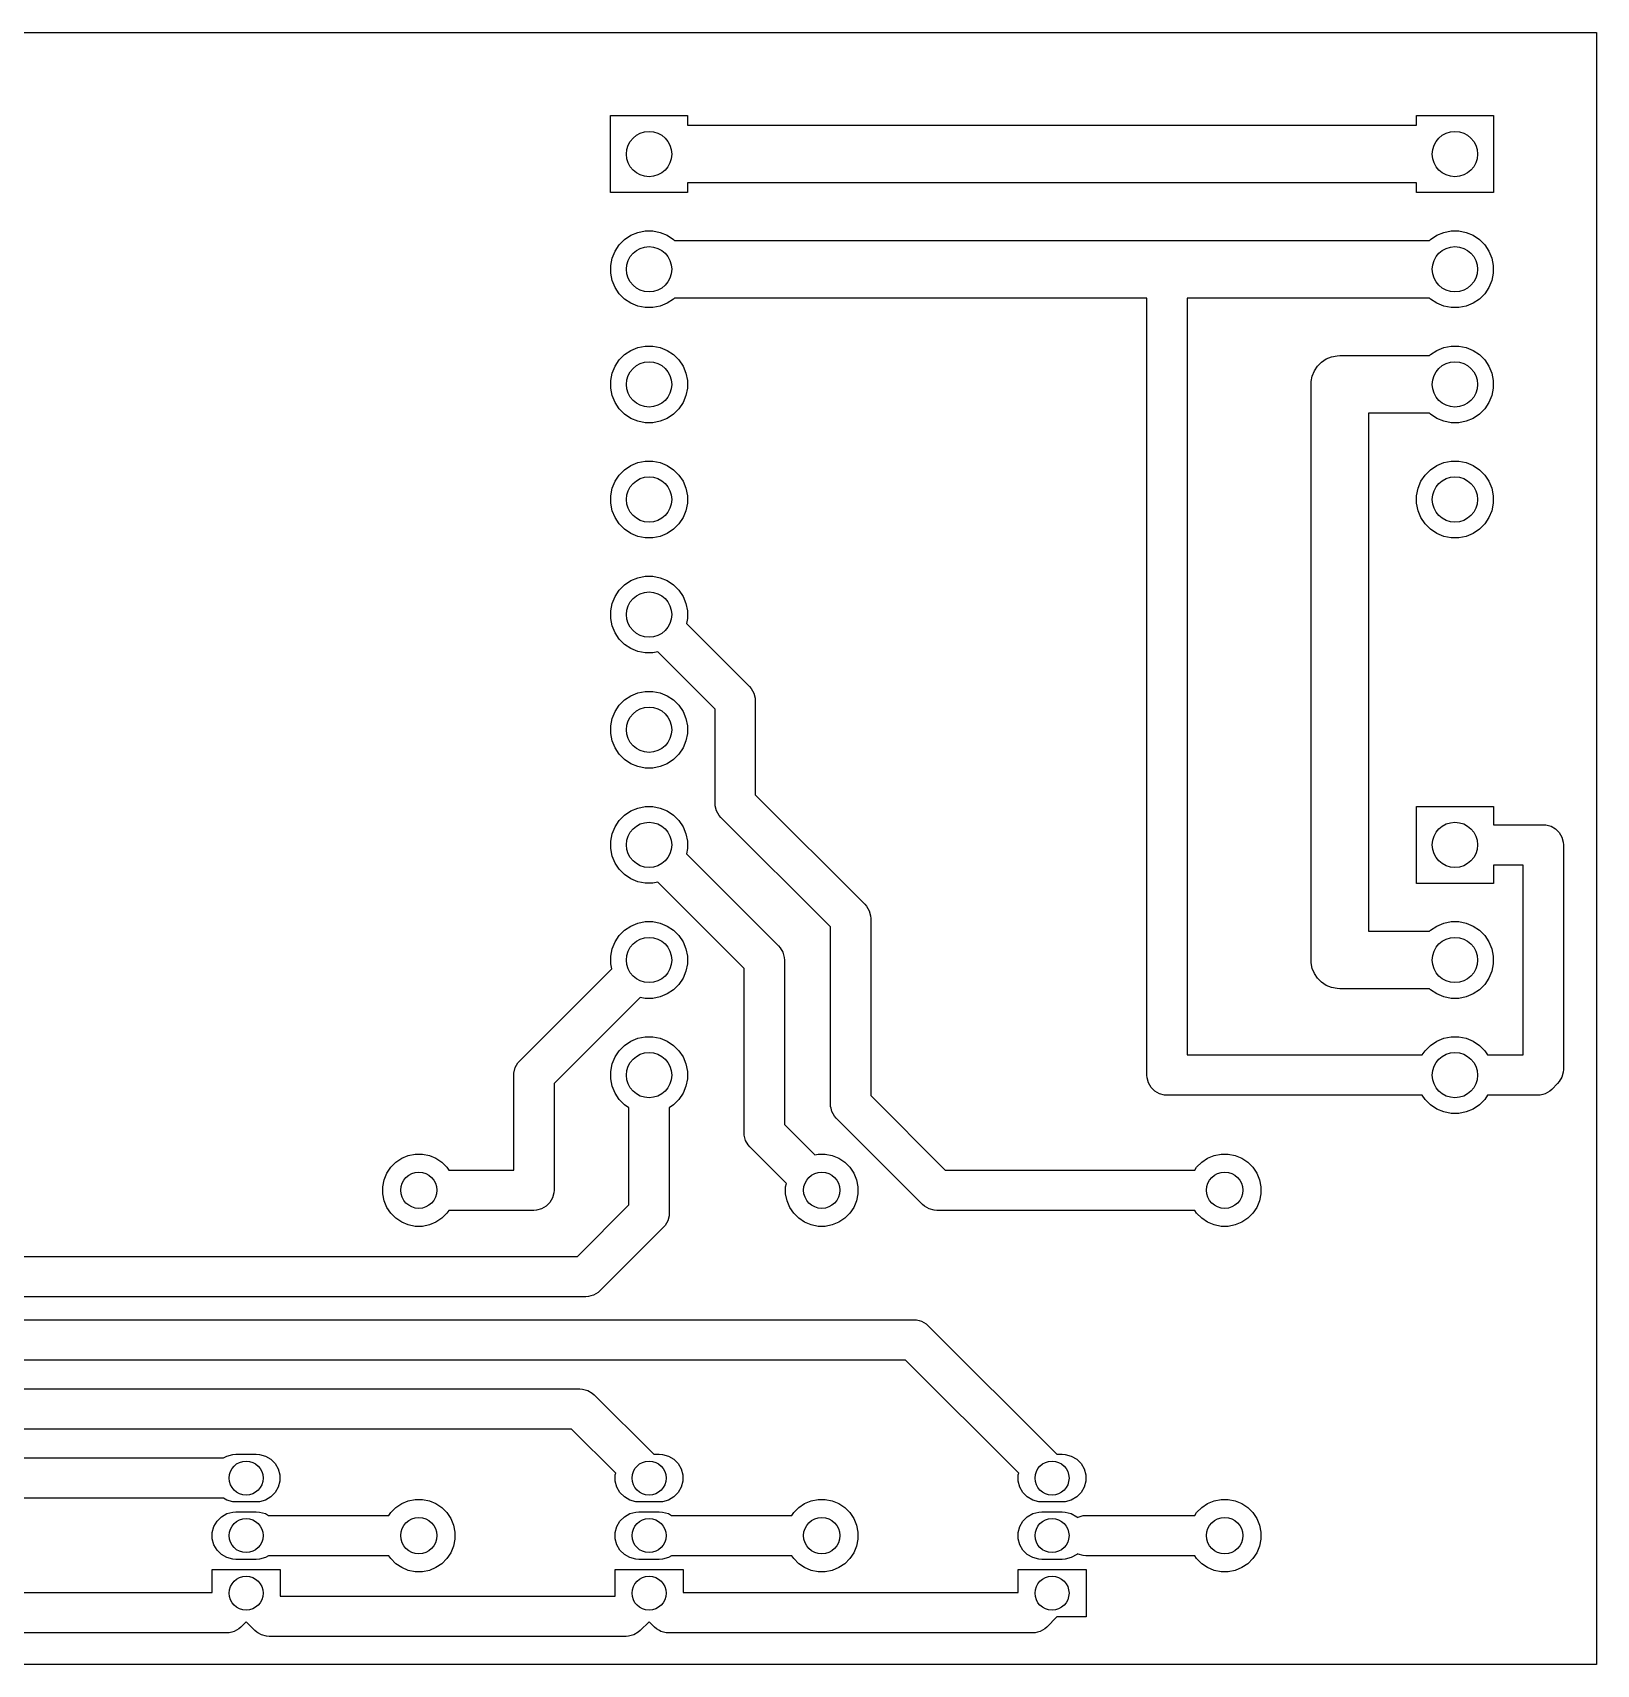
# Model space of a CAD drawing. Extents: x 71.5 to 140.5, y -85 to -49.
# Drawn here: x 106 to 140.5, y -85 to -49 of the extents above; entities that cross this region are included whole.
import ezdxf

# ---------------------------------------------------------------- set-up
doc = ezdxf.new("R2010")
doc.units = 0
doc.layers.add('BLACK', color=7, linetype='CONTINUOUS')

msp = doc.modelspace()

# ---------------------------------------------------------------- linework, layer by layer
at = {"layer": 'BLACK', "linetype": 'CONTINUOUS'}
for p, q in [((71.5, -49), (140.5, -49)), ((140.5, -49), (140.5, -85)), ((118.75, -52.53), (118.75, -50.83)), ((118.75, -50.83), (120.45, -50.83)), ((120.45, -50.83), (120.45, -51.045)), ((120.45, -51.045), (136.53, -51.045)), ((136.53, -51.045), (136.53, -50.83)), ((136.53, -50.83), (138.23, -50.83)), ((138.23, -50.83), (138.23, -52.53)), ((120.45, -52.53), (118.75, -52.53)), ((136.53, -52.315), (120.45, -52.315)), ((120.45, -52.315), (120.45, -52.53)), ((136.53, -52.53), (136.53, -52.315)), ((138.23, -52.53), (136.53, -52.53)), ((118.942941, -53.680766), (119.060766, -53.562941)), ((119.060766, -53.562941), (119.199313, -53.470367)), ((119.199313, -53.470367), (119.353258, -53.406601)), ((119.353258, -53.406601), (119.516685, -53.374093)), ((119.516685, -53.374093), (119.683315, -53.374093)), ((119.683315, -53.374093), (119.846742, -53.406601)), ((119.846742, -53.406601), (120.000687, -53.470367)), ((120.000687, -53.470367), (120.139234, -53.562941)), ((120.139234, -53.562941), (120.161293, -53.585)), ((120.161293, -53.585), (131.03, -53.585)), ((131.03, -53.585), (136.818707, -53.585)), ((136.818707, -53.585), (136.840766, -53.562941)), ((136.840766, -53.562941), (136.979313, -53.470367)), ((136.979313, -53.470367), (137.133258, -53.406601)), ((137.133258, -53.406601), (137.296685, -53.374093)), ((137.296685, -53.374093), (137.463315, -53.374093)), ((137.463315, -53.374093), (137.626742, -53.406601)), ((137.626742, -53.406601), (137.780687, -53.470367)), ((137.780687, -53.470367), (137.919234, -53.562941)), ((137.919234, -53.562941), (138.037059, -53.680766)), ((118.754093, -54.136685), (118.786601, -53.973258)), ((118.786601, -53.973258), (118.850367, -53.819313)), ((118.850367, -53.819313), (118.942941, -53.680766)), ((138.037059, -53.680766), (138.129633, -53.819313)), ((138.129633, -53.819313), (138.193399, -53.973258)), ((138.193399, -53.973258), (138.225907, -54.136685)), ((118.754093, -54.303315), (118.754093, -54.136685)), ((118.786601, -54.466742), (118.754093, -54.303315)), ((138.225907, -54.303315), (138.193399, -54.466742)), ((138.225907, -54.136685), (138.225907, -54.303315)), ((118.850367, -54.620687), (118.786601, -54.466742)), ((118.942941, -54.759234), (118.850367, -54.620687)), ((138.129633, -54.620687), (138.037059, -54.759234)), ((138.193399, -54.466742), (138.129633, -54.620687)), ((119.060766, -54.877059), (118.942941, -54.759234)), ((119.199313, -54.969633), (119.060766, -54.877059)), ((119.353258, -55.033399), (119.199313, -54.969633)), ((119.516685, -55.065907), (119.353258, -55.033399)), ((119.683315, -55.065907), (119.516685, -55.065907)), ((119.846742, -55.033399), (119.683315, -55.065907)), ((120.000687, -54.969633), (119.846742, -55.033399)), ((120.139234, -54.877059), (120.000687, -54.969633)), ((120.161293, -54.855), (120.139234, -54.877059)), ((130.5855, -54.855), (120.161293, -54.855)), ((130.5855, -72), (130.5855, -54.855)), ((136.818707, -54.855), (131.4745, -54.855)), ((131.4745, -54.855), (131.4745, -71.5555)), ((136.840766, -54.877059), (136.818707, -54.855)), ((136.979313, -54.969633), (136.840766, -54.877059)), ((137.133258, -55.033399), (136.979313, -54.969633)), ((137.296685, -55.065907), (137.133258, -55.033399)), ((137.463315, -55.065907), (137.296685, -55.065907)), ((137.626742, -55.033399), (137.463315, -55.065907)), ((137.780687, -54.969633), (137.626742, -55.033399)), ((137.919234, -54.877059), (137.780687, -54.969633)), ((138.037059, -54.759234), (137.919234, -54.877059)), ((118.942941, -56.220766), (119.060766, -56.102941)), ((119.060766, -56.102941), (119.199313, -56.010367)), ((119.199313, -56.010367), (119.353258, -55.946601)), ((119.353258, -55.946601), (119.516685, -55.914093)), ((119.516685, -55.914093), (119.683315, -55.914093)), ((119.683315, -55.914093), (119.846742, -55.946601)), ((119.846742, -55.946601), (120.000687, -56.010367)), ((120.000687, -56.010367), (120.139234, -56.102941)), ((120.139234, -56.102941), (120.257059, -56.220766)), ((134.540663, -56.19998), (134.655669, -56.152343)), ((134.655669, -56.152343), (134.777759, -56.128058)), ((134.777759, -56.128058), (134.84, -56.125)), ((134.84, -56.125), (136.818707, -56.125)), ((136.818707, -56.125), (136.840766, -56.102941)), ((136.840766, -56.102941), (136.979313, -56.010367)), ((136.979313, -56.010367), (137.133258, -55.946601)), ((137.133258, -55.946601), (137.296685, -55.914093)), ((137.296685, -55.914093), (137.463315, -55.914093)), ((137.463315, -55.914093), (137.626742, -55.946601)), ((137.626742, -55.946601), (137.780687, -56.010367)), ((137.780687, -56.010367), (137.919234, -56.102941)), ((137.919234, -56.102941), (138.037059, -56.220766)), ((118.754093, -56.676685), (118.786601, -56.513258)), ((118.786601, -56.513258), (118.850367, -56.359313)), ((118.850367, -56.359313), (118.942941, -56.220766)), ((120.257059, -56.220766), (120.349633, -56.359313)), ((120.349633, -56.359313), (120.413399, -56.513258)), ((120.413399, -56.513258), (120.445907, -56.676685)), ((134.232343, -56.575669), (134.27998, -56.460663)), ((134.27998, -56.460663), (134.349138, -56.35716)), ((134.349138, -56.35716), (134.43716, -56.269138)), ((134.43716, -56.269138), (134.540663, -56.19998)), ((138.037059, -56.220766), (138.129633, -56.359313)), ((138.129633, -56.359313), (138.193399, -56.513258)), ((138.193399, -56.513258), (138.225907, -56.676685)), ((118.754093, -56.843315), (118.754093, -56.676685)), ((118.786601, -57.006742), (118.754093, -56.843315)), ((120.445907, -56.843315), (120.413399, -57.006742)), ((120.445907, -56.676685), (120.445907, -56.843315)), ((134.205, -56.76), (134.208058, -56.697759)), ((134.205, -69.46), (134.205, -56.76)), ((134.208058, -56.697759), (134.232343, -56.575669)), ((138.225907, -56.843315), (138.193399, -57.006742)), ((138.225907, -56.676685), (138.225907, -56.843315)), ((118.850367, -57.160687), (118.786601, -57.006742)), ((118.942941, -57.299234), (118.850367, -57.160687)), ((120.349633, -57.160687), (120.257059, -57.299234)), ((120.413399, -57.006742), (120.349633, -57.160687)), ((138.129633, -57.160687), (138.037059, -57.299234)), ((138.193399, -57.006742), (138.129633, -57.160687)), ((119.060766, -57.417059), (118.942941, -57.299234)), ((119.199313, -57.509633), (119.060766, -57.417059)), ((119.353258, -57.573399), (119.199313, -57.509633)), ((119.516685, -57.605907), (119.353258, -57.573399)), ((119.846742, -57.573399), (119.683315, -57.605907)), ((120.000687, -57.509633), (119.846742, -57.573399)), ((120.139234, -57.417059), (120.000687, -57.509633)), ((120.257059, -57.299234), (120.139234, -57.417059)), ((136.818707, -57.395), (135.475, -57.395)), ((135.475, -57.395), (135.475, -68.825)), ((136.840766, -57.417059), (136.818707, -57.395)), ((136.979313, -57.509633), (136.840766, -57.417059)), ((137.133258, -57.573399), (136.979313, -57.509633)), ((137.296685, -57.605907), (137.133258, -57.573399)), ((137.626742, -57.573399), (137.463315, -57.605907)), ((137.780687, -57.509633), (137.626742, -57.573399)), ((137.919234, -57.417059), (137.780687, -57.509633)), ((138.037059, -57.299234), (137.919234, -57.417059)), ((119.683315, -57.605907), (119.516685, -57.605907)), ((137.463315, -57.605907), (137.296685, -57.605907)), ((118.942941, -58.760766), (119.060766, -58.642941)), ((119.060766, -58.642941), (119.199313, -58.550367)), ((119.199313, -58.550367), (119.353258, -58.486601)), ((119.353258, -58.486601), (119.516685, -58.454093)), ((119.516685, -58.454093), (119.683315, -58.454093)), ((119.683315, -58.454093), (119.846742, -58.486601)), ((119.846742, -58.486601), (120.000687, -58.550367)), ((120.000687, -58.550367), (120.139234, -58.642941)), ((120.139234, -58.642941), (120.257059, -58.760766)), ((136.722941, -58.760766), (136.840766, -58.642941)), ((136.840766, -58.642941), (136.979313, -58.550367)), ((136.979313, -58.550367), (137.133258, -58.486601)), ((137.133258, -58.486601), (137.296685, -58.454093)), ((137.296685, -58.454093), (137.463315, -58.454093)), ((137.463315, -58.454093), (137.626742, -58.486601)), ((137.626742, -58.486601), (137.780687, -58.550367)), ((137.780687, -58.550367), (137.919234, -58.642941)), ((137.919234, -58.642941), (138.037059, -58.760766)), ((118.786601, -59.053258), (118.850367, -58.899313)), ((118.850367, -58.899313), (118.942941, -58.760766)), ((120.257059, -58.760766), (120.349633, -58.899313)), ((120.349633, -58.899313), (120.413399, -59.053258)), ((136.566601, -59.053258), (136.630367, -58.899313)), ((136.630367, -58.899313), (136.722941, -58.760766)), ((138.037059, -58.760766), (138.129633, -58.899313)), ((138.129633, -58.899313), (138.193399, -59.053258)), ((118.754093, -59.216685), (118.786601, -59.053258)), ((118.754093, -59.383315), (118.754093, -59.216685)), ((118.786601, -59.546742), (118.754093, -59.383315)), ((120.413399, -59.053258), (120.445907, -59.216685)), ((120.445907, -59.383315), (120.413399, -59.546742)), ((120.445907, -59.216685), (120.445907, -59.383315)), ((136.534093, -59.216685), (136.566601, -59.053258)), ((136.534093, -59.383315), (136.534093, -59.216685)), ((136.566601, -59.546742), (136.534093, -59.383315)), ((138.193399, -59.053258), (138.225907, -59.216685)), ((138.225907, -59.383315), (138.193399, -59.546742)), ((138.225907, -59.216685), (138.225907, -59.383315)), ((118.850367, -59.700687), (118.786601, -59.546742)), ((118.942941, -59.839234), (118.850367, -59.700687)), ((120.349633, -59.700687), (120.257059, -59.839234)), ((120.413399, -59.546742), (120.349633, -59.700687)), ((136.630367, -59.700687), (136.566601, -59.546742)), ((136.722941, -59.839234), (136.630367, -59.700687)), ((138.129633, -59.700687), (138.037059, -59.839234)), ((138.193399, -59.546742), (138.129633, -59.700687)), ((119.060766, -59.957059), (118.942941, -59.839234)), ((119.199313, -60.049633), (119.060766, -59.957059)), ((119.353258, -60.113399), (119.199313, -60.049633)), ((119.516685, -60.145907), (119.353258, -60.113399)), ((119.846742, -60.113399), (119.683315, -60.145907)), ((120.000687, -60.049633), (119.846742, -60.113399)), ((120.139234, -59.957059), (120.000687, -60.049633)), ((120.257059, -59.839234), (120.139234, -59.957059)), ((136.840766, -59.957059), (136.722941, -59.839234)), ((136.979313, -60.049633), (136.840766, -59.957059)), ((137.133258, -60.113399), (136.979313, -60.049633)), ((137.296685, -60.145907), (137.133258, -60.113399)), ((137.626742, -60.113399), (137.463315, -60.145907)), ((137.780687, -60.049633), (137.626742, -60.113399)), ((137.919234, -59.957059), (137.780687, -60.049633)), ((138.037059, -59.839234), (137.919234, -59.957059)), ((119.683315, -60.145907), (119.516685, -60.145907)), ((137.463315, -60.145907), (137.296685, -60.145907)), ((118.942941, -61.300766), (119.060766, -61.182941)), ((119.060766, -61.182941), (119.199313, -61.090367)), ((119.199313, -61.090367), (119.353258, -61.026601)), ((119.353258, -61.026601), (119.516685, -60.994093)), ((119.516685, -60.994093), (119.683315, -60.994093)), ((119.683315, -60.994093), (119.846742, -61.026601)), ((119.846742, -61.026601), (120.000687, -61.090367)), ((120.000687, -61.090367), (120.139234, -61.182941)), ((120.139234, -61.182941), (120.257059, -61.300766)), ((118.786601, -61.593258), (118.850367, -61.439313)), ((118.850367, -61.439313), (118.942941, -61.300766)), ((120.257059, -61.300766), (120.349633, -61.439313)), ((120.349633, -61.439313), (120.413399, -61.593258)), ((118.754093, -61.756685), (118.786601, -61.593258)), ((118.754093, -61.923315), (118.754093, -61.756685)), ((120.413399, -61.593258), (120.445907, -61.756685)), ((120.445907, -61.756685), (120.445907, -61.923315)), ((118.786601, -62.086742), (118.754093, -61.923315)), ((118.850367, -62.240687), (118.786601, -62.086742)), ((118.942941, -62.379234), (118.850367, -62.240687)), ((120.445907, -61.923315), (120.423679, -62.035061)), ((120.423679, -62.035061), (121.814309, -63.425691)), ((119.060766, -62.497059), (118.942941, -62.379234)), ((119.199313, -62.589633), (119.060766, -62.497059)), ((119.353258, -62.653399), (119.199313, -62.589633)), ((119.516685, -62.685907), (119.353258, -62.653399)), ((119.683315, -62.685907), (119.516685, -62.685907)), ((119.795061, -62.663679), (119.683315, -62.685907)), ((121.0555, -63.924118), (119.795061, -62.663679)), ((119.060766, -63.722941), (119.199313, -63.630367)), ((119.199313, -63.630367), (119.353258, -63.566601)), ((119.353258, -63.566601), (119.516685, -63.534093)), ((119.516685, -63.534093), (119.683315, -63.534093)), ((119.683315, -63.534093), (119.846742, -63.566601)), ((119.846742, -63.566601), (120.000687, -63.630367)), ((120.000687, -63.630367), (120.139234, -63.722941)), ((121.814309, -63.425691), (121.852646, -63.469406)), ((121.852646, -63.469406), (121.910664, -63.569897)), ((121.910664, -63.569897), (121.940697, -63.681981)), ((121.940697, -63.681981), (121.9445, -63.74)), ((118.786601, -64.133258), (118.850367, -63.979313)), ((118.850367, -63.979313), (118.942941, -63.840766)), ((118.942941, -63.840766), (119.060766, -63.722941)), ((120.139234, -63.722941), (120.257059, -63.840766)), ((120.257059, -63.840766), (120.349633, -63.979313)), ((120.349633, -63.979313), (120.413399, -64.133258)), ((121.0555, -66), (121.0555, -63.924118)), ((121.9445, -63.74), (121.9445, -65.815882)), ((118.754093, -64.296685), (118.786601, -64.133258)), ((118.754093, -64.463315), (118.754093, -64.296685)), ((120.413399, -64.133258), (120.445907, -64.296685)), ((120.445907, -64.296685), (120.445907, -64.463315)), ((118.786601, -64.626742), (118.754093, -64.463315)), ((118.850367, -64.780687), (118.786601, -64.626742)), ((118.942941, -64.919234), (118.850367, -64.780687)), ((120.349633, -64.780687), (120.257059, -64.919234)), ((120.413399, -64.626742), (120.349633, -64.780687)), ((120.445907, -64.463315), (120.413399, -64.626742)), ((119.060766, -65.037059), (118.942941, -64.919234)), ((119.199313, -65.129633), (119.060766, -65.037059)), ((119.353258, -65.193399), (119.199313, -65.129633)), ((120.000687, -65.129633), (119.846742, -65.193399)), ((120.139234, -65.037059), (120.000687, -65.129633)), ((120.257059, -64.919234), (120.139234, -65.037059)), ((119.516685, -65.225907), (119.353258, -65.193399)), ((119.683315, -65.225907), (119.516685, -65.225907)), ((119.846742, -65.193399), (119.683315, -65.225907)), ((121.9445, -65.815882), (124.359309, -68.230691)), ((119.060766, -66.262941), (119.199313, -66.170367)), ((119.199313, -66.170367), (119.353258, -66.106601)), ((119.353258, -66.106601), (119.516685, -66.074093)), ((119.516685, -66.074093), (119.683315, -66.074093)), ((119.683315, -66.074093), (119.846742, -66.106601)), ((119.846742, -66.106601), (120.000687, -66.170367)), ((120.000687, -66.170367), (120.139234, -66.262941)), ((121.059303, -66.058019), (121.0555, -66)), ((121.089336, -66.170103), (121.059303, -66.058019)), ((121.147354, -66.270594), (121.089336, -66.170103)), ((136.53, -67.77), (136.53, -66.07)), ((136.53, -66.07), (138.23, -66.07)), ((138.23, -66.07), (138.23, -66.4755)), ((118.786601, -66.673258), (118.850367, -66.519313)), ((118.850367, -66.519313), (118.942941, -66.380766)), ((118.942941, -66.380766), (119.060766, -66.262941)), ((120.139234, -66.262941), (120.257059, -66.380766)), ((120.257059, -66.380766), (120.349633, -66.519313)), ((120.349633, -66.519313), (120.413399, -66.673258)), ((121.147362, -66.270602), (121.147354, -66.270594)), ((121.185691, -66.314309), (121.147362, -66.270602)), ((123.6005, -68.729118), (121.185691, -66.314309)), ((138.23, -66.4755), (139.3301, -66.4755)), ((139.3301, -66.4755), (139.388119, -66.479303)), ((139.388119, -66.479303), (139.500203, -66.509336)), ((139.500203, -66.509336), (139.600694, -66.567354)), ((139.600694, -66.567354), (139.682746, -66.649406)), ((118.754093, -66.836685), (118.786601, -66.673258)), ((118.754093, -67.003315), (118.754093, -66.836685)), ((120.413399, -66.673258), (120.445907, -66.836685)), ((120.445907, -66.836685), (120.445907, -67.003315)), ((139.682746, -66.649406), (139.740764, -66.749897)), ((139.740764, -66.749897), (139.770797, -66.861981)), ((139.770797, -66.861981), (139.7746, -66.92)), ((139.7746, -66.92), (139.7746, -71.873)), ((118.786601, -67.166742), (118.754093, -67.003315)), ((118.850367, -67.320687), (118.786601, -67.166742)), ((120.445907, -67.003315), (120.423679, -67.115061)), ((120.423679, -67.115061), (122.454309, -69.145691)), ((118.942941, -67.459234), (118.850367, -67.320687)), ((119.060766, -67.577059), (118.942941, -67.459234)), ((119.199313, -67.669633), (119.060766, -67.577059)), ((119.353258, -67.733399), (119.199313, -67.669633)), ((138.8856, -67.3645), (138.23, -67.3645)), ((138.23, -67.3645), (138.23, -67.77)), ((138.8856, -71.5555), (138.8856, -67.3645)), ((119.516685, -67.765907), (119.353258, -67.733399)), ((119.683315, -67.765907), (119.516685, -67.765907)), ((119.795061, -67.743679), (119.683315, -67.765907)), ((121.6955, -69.644118), (119.795061, -67.743679)), ((138.23, -67.77), (136.53, -67.77)), ((124.359309, -68.230691), (124.397646, -68.274406)), ((124.397646, -68.274406), (124.455665, -68.374898)), ((124.455665, -68.374898), (124.485698, -68.486981)), ((119.060766, -68.802941), (119.199313, -68.710367)), ((119.199313, -68.710367), (119.353258, -68.646601)), ((119.353258, -68.646601), (119.516685, -68.614093)), ((119.516685, -68.614093), (119.683315, -68.614093)), ((119.683315, -68.614093), (119.846742, -68.646601)), ((119.846742, -68.646601), (120.000687, -68.710367)), ((120.000687, -68.710367), (120.139234, -68.802941)), ((123.6005, -72.635), (123.6005, -68.729118)), ((124.485698, -68.486981), (124.485698, -68.486996)), ((124.485698, -68.486996), (124.4895, -68.545)), ((124.4895, -68.545), (124.4895, -72.450882)), ((136.840766, -68.802941), (136.979313, -68.710367)), ((136.979313, -68.710367), (137.133258, -68.646601)), ((137.133258, -68.646601), (137.296685, -68.614093)), ((137.296685, -68.614093), (137.463315, -68.614093)), ((137.463315, -68.614093), (137.626742, -68.646601)), ((137.626742, -68.646601), (137.780687, -68.710367)), ((137.780687, -68.710367), (137.919234, -68.802941)), ((118.786601, -69.213258), (118.850367, -69.059313)), ((118.850367, -69.059313), (118.942941, -68.920766)), ((118.942941, -68.920766), (119.060766, -68.802941)), ((120.139234, -68.802941), (120.257059, -68.920766)), ((120.257059, -68.920766), (120.349633, -69.059313)), ((120.349633, -69.059313), (120.413399, -69.213258)), ((135.475, -68.825), (136.818707, -68.825)), ((136.818707, -68.825), (136.840766, -68.802941)), ((137.919234, -68.802941), (138.037059, -68.920766)), ((138.037059, -68.920766), (138.129633, -69.059313)), ((138.129633, -69.059313), (138.193399, -69.213258)), ((118.754093, -69.376685), (118.786601, -69.213258)), ((118.754093, -69.543315), (118.754093, -69.376685)), ((120.413399, -69.213258), (120.445907, -69.376685)), ((120.445907, -69.376685), (120.445907, -69.543315)), ((122.454309, -69.145691), (122.492645, -69.189405)), ((122.492645, -69.189405), (122.492646, -69.189406)), ((122.492646, -69.189406), (122.550664, -69.289897)), ((122.550664, -69.289897), (122.580697, -69.401981)), ((122.580697, -69.401981), (122.5845, -69.46)), ((122.5845, -69.46), (122.5845, -73.085882)), ((134.208058, -69.522241), (134.205, -69.46)), ((138.193399, -69.213258), (138.225907, -69.376685)), ((138.225907, -69.376685), (138.225907, -69.543315)), ((116.745691, -71.685691), (118.77632, -69.655061)), ((118.77632, -69.655061), (118.754093, -69.543315)), ((120.413399, -69.706742), (120.349633, -69.860687)), ((120.445907, -69.543315), (120.413399, -69.706742)), ((121.6955, -73.27), (121.6955, -69.644118)), ((134.232343, -69.644331), (134.208058, -69.522241)), ((134.27998, -69.759337), (134.232343, -69.644331)), ((134.349138, -69.86284), (134.27998, -69.759337)), ((138.193399, -69.706742), (138.129633, -69.860687)), ((138.225907, -69.543315), (138.193399, -69.706742)), ((120.139234, -70.117059), (120.000687, -70.209633)), ((120.257059, -69.999234), (120.139234, -70.117059)), ((120.349633, -69.860687), (120.257059, -69.999234)), ((134.43716, -69.950862), (134.349138, -69.86284)), ((134.540663, -70.02002), (134.43716, -69.950862)), ((134.655669, -70.067657), (134.540663, -70.02002)), ((134.777759, -70.091942), (134.655669, -70.067657)), ((134.84, -70.095), (134.777759, -70.091942)), ((136.818707, -70.095), (134.84, -70.095)), ((136.840766, -70.117059), (136.818707, -70.095)), ((136.979313, -70.209633), (136.840766, -70.117059)), ((137.919234, -70.117059), (137.780687, -70.209633)), ((138.037059, -69.999234), (137.919234, -70.117059)), ((138.129633, -69.860687), (138.037059, -69.999234)), ((119.404938, -70.283679), (117.5045, -72.184118)), ((119.516685, -70.305907), (119.404938, -70.283679)), ((119.683315, -70.305907), (119.516685, -70.305907)), ((119.846742, -70.273399), (119.683315, -70.305907)), ((120.000687, -70.209633), (119.846742, -70.273399)), ((137.133258, -70.273399), (136.979313, -70.209633)), ((137.296685, -70.305907), (137.133258, -70.273399)), ((137.463315, -70.305907), (137.296685, -70.305907)), ((137.626742, -70.273399), (137.463315, -70.305907)), ((137.780687, -70.209633), (137.626742, -70.273399)), ((119.060766, -71.342941), (119.199313, -71.250367)), ((119.199313, -71.250367), (119.353258, -71.186601)), ((119.353258, -71.186601), (119.516685, -71.154093)), ((119.516685, -71.154093), (119.683315, -71.154093)), ((119.683315, -71.154093), (119.846742, -71.186601)), ((119.846742, -71.186601), (120.000687, -71.250367)), ((120.000687, -71.250367), (120.139234, -71.342941)), ((136.840766, -71.342941), (136.979313, -71.250367)), ((136.979313, -71.250367), (137.133258, -71.186601)), ((137.133258, -71.186601), (137.296685, -71.154093)), ((137.296685, -71.154093), (137.463315, -71.154093)), ((137.463315, -71.154093), (137.626742, -71.186601)), ((137.626742, -71.186601), (137.780687, -71.250367)), ((137.780687, -71.250367), (137.919234, -71.342941)), ((118.786601, -71.753258), (118.850367, -71.599313)), ((118.850367, -71.599313), (118.942941, -71.460766)), ((118.942941, -71.460766), (119.060766, -71.342941)), ((120.139234, -71.342941), (120.257059, -71.460766)), ((120.257059, -71.460766), (120.349633, -71.599313)), ((120.349633, -71.599313), (120.413399, -71.753258)), ((131.4745, -71.5555), (136.659642, -71.5555)), ((136.659642, -71.5555), (136.722941, -71.460766)), ((136.722941, -71.460766), (136.840766, -71.342941)), ((137.919234, -71.342941), (138.037059, -71.460766)), ((138.037059, -71.460766), (138.100358, -71.5555)), ((138.100358, -71.5555), (138.8856, -71.5555)), ((116.6155, -72), (116.619303, -71.941981)), ((116.6155, -74.0955), (116.6155, -72)), ((116.619303, -71.941981), (116.623455, -71.926487)), ((116.623455, -71.926487), (116.649336, -71.829898)), ((116.649336, -71.829897), (116.707354, -71.729406)), ((116.649336, -71.829898), (116.649336, -71.829897)), ((116.707354, -71.729406), (116.707362, -71.729397)), ((116.707362, -71.729397), (116.745691, -71.685691)), ((118.754093, -71.916685), (118.786601, -71.753258)), ((118.754093, -72.083315), (118.754093, -71.916685)), ((120.413399, -71.753258), (120.445907, -71.916685)), ((120.445907, -71.916685), (120.445907, -72.083315)), ((130.589303, -72.058019), (130.5855, -72)), ((139.770797, -71.931019), (139.740764, -72.043103)), ((139.7746, -71.873), (139.770797, -71.931019)), ((117.5045, -72.184118), (117.5045, -74.54)), ((118.786601, -72.246742), (118.754093, -72.083315)), ((118.850367, -72.400687), (118.786601, -72.246742)), ((120.413399, -72.246742), (120.349633, -72.400687)), ((120.445907, -72.083315), (120.413399, -72.246742)), ((130.619336, -72.170103), (130.589303, -72.058019)), ((130.677354, -72.270594), (130.619336, -72.170103)), ((130.759406, -72.352646), (130.677354, -72.270594)), ((130.859897, -72.410664), (130.759406, -72.352646)), ((139.473694, -72.352646), (139.373203, -72.410664)), ((139.473702, -72.352637), (139.473694, -72.352646)), ((139.517409, -72.314309), (139.473702, -72.352637)), ((139.644409, -72.187309), (139.517409, -72.314309)), ((139.682737, -72.143602), (139.644409, -72.187309)), ((139.682746, -72.143594), (139.682737, -72.143602)), ((139.740764, -72.043103), (139.682746, -72.143594)), ((118.942941, -72.539234), (118.850367, -72.400687)), ((119.060766, -72.657059), (118.942941, -72.539234)), ((119.1555, -72.720358), (119.060766, -72.657059)), ((120.139234, -72.657059), (120.0445, -72.720358)), ((120.257059, -72.539234), (120.139234, -72.657059)), ((120.349633, -72.400687), (120.257059, -72.539234)), ((123.604303, -72.693019), (123.6005, -72.635)), ((123.604303, -72.69302), (123.604303, -72.693019)), ((123.614472, -72.73097), (123.604303, -72.69302)), ((124.4895, -72.450882), (126.134118, -74.0955)), ((130.971981, -72.440697), (130.859897, -72.410664)), ((131.03, -72.4445), (130.971981, -72.440697)), ((136.659642, -72.4445), (131.03, -72.4445)), ((136.722941, -72.539234), (136.659642, -72.4445)), ((136.840766, -72.657059), (136.722941, -72.539234)), ((136.979313, -72.749633), (136.840766, -72.657059)), ((137.919234, -72.657059), (137.780687, -72.749633)), ((138.037059, -72.539234), (137.919234, -72.657059)), ((138.100358, -72.4445), (138.037059, -72.539234)), ((139.2031, -72.4445), (138.100358, -72.4445)), ((139.261119, -72.440697), (139.2031, -72.4445)), ((139.26112, -72.440697), (139.261119, -72.440697)), ((139.317161, -72.42568), (139.26112, -72.440697)), ((139.373203, -72.410664), (139.317161, -72.42568)), ((119.1555, -74.863882), (119.1555, -72.720358)), ((120.0445, -72.720358), (120.0445, -75.048)), ((123.634336, -72.805103), (123.614472, -72.73097)), ((123.692354, -72.905594), (123.634336, -72.805103)), ((123.692362, -72.905602), (123.692354, -72.905594)), ((123.730691, -72.949309), (123.692362, -72.905602)), ((125.635691, -74.854309), (123.730691, -72.949309)), ((137.133258, -72.813399), (136.979313, -72.749633)), ((137.296685, -72.845907), (137.133258, -72.813399)), ((137.463315, -72.845907), (137.296685, -72.845907)), ((137.626742, -72.813399), (137.463315, -72.845907)), ((137.780687, -72.749633), (137.626742, -72.813399)), ((121.699303, -73.328019), (121.6955, -73.27)), ((121.729336, -73.440103), (121.699303, -73.328019)), ((122.5845, -73.085882), (123.257255, -73.758637)), ((114.142883, -73.834463), (114.287772, -73.774448)), ((114.287772, -73.774448), (114.441586, -73.743852)), ((114.441586, -73.743852), (114.598414, -73.743852)), ((114.598414, -73.743852), (114.752228, -73.774448)), ((114.752228, -73.774448), (114.897117, -73.834463)), ((121.787354, -73.540594), (121.729336, -73.440103)), ((121.787362, -73.540602), (121.787354, -73.540594)), ((121.825691, -73.584309), (121.787362, -73.540602)), ((122.628637, -74.387255), (121.825691, -73.584309)), ((123.257255, -73.758637), (123.331586, -73.743852)), ((123.331586, -73.743852), (123.488414, -73.743852)), ((123.488414, -73.743852), (123.642228, -73.774448)), ((123.642228, -73.774448), (123.787117, -73.834463)), ((131.922883, -73.834463), (132.067772, -73.774448)), ((132.067772, -73.774448), (132.221586, -73.743852)), ((132.221586, -73.743852), (132.378414, -73.743852)), ((132.378414, -73.743852), (132.532228, -73.774448)), ((132.532228, -73.774448), (132.677117, -73.834463)), ((113.814463, -74.162883), (113.901592, -74.032485)), ((113.901592, -74.032485), (114.012485, -73.921592)), ((114.012485, -73.921592), (114.142883, -73.834463)), ((114.897117, -73.834463), (115.027515, -73.921592)), ((115.027515, -73.921592), (115.138408, -74.032485)), ((115.138408, -74.032485), (115.180513, -74.0955)), ((115.180513, -74.0955), (116.6155, -74.0955)), ((123.787117, -73.834463), (123.917515, -73.921592)), ((123.917515, -73.921592), (124.028408, -74.032485)), ((124.028408, -74.032485), (124.115537, -74.162883)), ((126.134118, -74.0955), (131.639487, -74.0955)), ((131.639487, -74.0955), (131.681592, -74.032485)), ((131.681592, -74.032485), (131.792485, -73.921592)), ((131.792485, -73.921592), (131.922883, -73.834463)), ((132.677117, -73.834463), (132.807515, -73.921592)), ((132.807515, -73.921592), (132.918408, -74.032485)), ((132.918408, -74.032485), (133.005537, -74.162883)), ((113.723852, -74.461586), (113.754448, -74.307772)), ((113.723852, -74.618414), (113.723852, -74.461586)), ((113.754448, -74.307772), (113.814463, -74.162883)), ((122.613852, -74.461586), (122.628637, -74.387255)), ((122.613852, -74.618414), (122.613852, -74.461586)), ((124.115537, -74.162883), (124.175552, -74.307772)), ((124.175552, -74.307772), (124.206148, -74.461586)), ((124.206148, -74.461586), (124.206148, -74.618414)), ((133.005537, -74.162883), (133.065552, -74.307772)), ((133.065552, -74.307772), (133.096148, -74.461586)), ((133.096148, -74.461586), (133.096148, -74.618414)), ((113.754448, -74.772228), (113.723852, -74.618414)), ((113.814463, -74.917117), (113.754448, -74.772228)), ((117.412646, -74.810594), (117.330594, -74.892646)), ((117.470664, -74.710103), (117.412646, -74.810594)), ((117.500697, -74.598019), (117.470664, -74.710103)), ((117.5045, -74.54), (117.500697, -74.598019)), ((118.018882, -76.0005), (119.1555, -74.863882)), ((122.644448, -74.772228), (122.613852, -74.618414)), ((122.704463, -74.917117), (122.644448, -74.772228)), ((124.175552, -74.772228), (124.115537, -74.917117)), ((124.206148, -74.618414), (124.175552, -74.772228)), ((125.679405, -74.892645), (125.635691, -74.854309)), ((133.065552, -74.772228), (133.005537, -74.917117)), ((133.096148, -74.618414), (133.065552, -74.772228)), ((113.901592, -75.047515), (113.814463, -74.917117)), ((114.012485, -75.158408), (113.901592, -75.047515)), ((114.142883, -75.245537), (114.012485, -75.158408)), ((115.027515, -75.158408), (114.897117, -75.245537)), ((115.138408, -75.047515), (115.027515, -75.158408)), ((115.180513, -74.9845), (115.138408, -75.047515)), ((117.06, -74.9845), (115.180513, -74.9845)), ((117.118019, -74.980697), (117.06, -74.9845)), ((117.230103, -74.950664), (117.118019, -74.980697)), ((117.330594, -74.892646), (117.230103, -74.950664)), ((120.010664, -75.218103), (119.952646, -75.318594)), ((120.040697, -75.106019), (120.010664, -75.218103)), ((120.0445, -75.048), (120.040697, -75.106019)), ((122.791592, -75.047515), (122.704463, -74.917117)), ((122.902485, -75.158408), (122.791592, -75.047515)), ((123.032883, -75.245537), (122.902485, -75.158408)), ((123.917515, -75.158408), (123.787117, -75.245537)), ((124.028408, -75.047515), (123.917515, -75.158408)), ((124.115537, -74.917117), (124.028408, -75.047515)), ((125.679406, -74.892646), (125.679405, -74.892645)), ((125.779897, -74.950664), (125.679406, -74.892646)), ((125.891981, -74.980697), (125.779897, -74.950664)), ((125.95, -74.9845), (125.891981, -74.980697)), ((131.639487, -74.9845), (125.95, -74.9845)), ((131.681592, -75.047515), (131.639487, -74.9845)), ((131.792485, -75.158408), (131.681592, -75.047515)), ((131.922883, -75.245537), (131.792485, -75.158408)), ((132.807515, -75.158408), (132.677117, -75.245537)), ((132.918408, -75.047515), (132.807515, -75.158408)), ((133.005537, -74.917117), (132.918408, -75.047515)), ((114.287772, -75.305552), (114.142883, -75.245537)), ((114.441586, -75.336148), (114.287772, -75.305552)), ((114.598414, -75.336148), (114.441586, -75.336148)), ((114.752228, -75.305552), (114.598414, -75.336148)), ((114.897117, -75.245537), (114.752228, -75.305552)), ((119.914309, -75.362309), (118.517309, -76.759309)), ((119.952637, -75.318602), (119.914309, -75.362309)), ((119.952646, -75.318594), (119.952637, -75.318602)), ((123.177772, -75.305552), (123.032883, -75.245537)), ((123.331586, -75.336148), (123.177772, -75.305552)), ((123.488414, -75.336148), (123.331586, -75.336148)), ((123.642228, -75.305552), (123.488414, -75.336148)), ((123.787117, -75.245537), (123.642228, -75.305552)), ((132.067772, -75.305552), (131.922883, -75.245537)), ((132.221586, -75.336148), (132.067772, -75.305552)), ((132.378414, -75.336148), (132.221586, -75.336148)), ((132.532228, -75.305552), (132.378414, -75.336148)), ((132.677117, -75.245537), (132.532228, -75.305552)), ((105.306118, -76.0005), (118.018882, -76.0005)), ((118.203, -76.8895), (105.122, -76.8895)), ((118.261019, -76.885697), (118.203, -76.8895)), ((118.26102, -76.885697), (118.261019, -76.885697)), ((118.317061, -76.87068), (118.26102, -76.885697)), ((118.373103, -76.855664), (118.317061, -76.87068)), ((118.473594, -76.797646), (118.373103, -76.855664)), ((118.473602, -76.797637), (118.473594, -76.797646)), ((118.517309, -76.759309), (118.473602, -76.797637)), ((102.512118, -77.3975), (125.442, -77.3975)), ((125.442, -77.3975), (125.500019, -77.401303)), ((125.500019, -77.401303), (125.50002, -77.401303)), ((125.50002, -77.401303), (125.556061, -77.416319)), ((125.556061, -77.416319), (125.612103, -77.431336)), ((125.612103, -77.431336), (125.712594, -77.489354)), ((125.712594, -77.489354), (125.712602, -77.489362)), ((125.712602, -77.489362), (125.756309, -77.527691)), ((125.756309, -77.527691), (128.593618, -80.365)), ((125.257882, -78.2865), (102.328, -78.2865)), ((127.754711, -80.783329), (125.257882, -78.2865)), ((101.623118, -78.9215), (118.076, -78.9215)), ((118.076, -78.9215), (118.134019, -78.925303)), ((118.134019, -78.925303), (118.13402, -78.925303)), ((118.13402, -78.925303), (118.190061, -78.940319)), ((118.190061, -78.940319), (118.246103, -78.955336)), ((118.246103, -78.955336), (118.346594, -79.013354)), ((118.346594, -79.013354), (118.346602, -79.013362)), ((118.346602, -79.013362), (118.390309, -79.051691)), ((118.390309, -79.051691), (119.703618, -80.365)), ((117.891882, -79.8105), (101.439, -79.8105)), ((118.864711, -80.783329), (117.891882, -79.8105)), ((100.226118, -80.4455), (110.213879, -80.4455)), ((110.213879, -80.4455), (110.284091, -80.404963)), ((110.284091, -80.404963), (110.416474, -80.369491)), ((110.416474, -80.369491), (110.485, -80.365)), ((110.485, -80.365), (110.935, -80.365)), ((110.935, -80.365), (111.003526, -80.369491)), ((111.003526, -80.369491), (111.135909, -80.404963)), ((111.135909, -80.404963), (111.2546, -80.473489)), ((111.2546, -80.473489), (111.351511, -80.5704)), ((111.351511, -80.5704), (111.420037, -80.689091)), ((119.703618, -80.365), (119.825, -80.365)), ((119.825, -80.365), (119.893526, -80.369491)), ((119.893526, -80.369491), (120.025909, -80.404963)), ((120.025909, -80.404963), (120.1446, -80.473489)), ((120.1446, -80.473489), (120.241511, -80.5704)), ((120.241511, -80.5704), (120.310037, -80.689091)), ((128.593618, -80.365), (128.715, -80.365)), ((128.715, -80.365), (128.783526, -80.369491)), ((128.783526, -80.369491), (128.915909, -80.404963)), ((128.915909, -80.404963), (129.0346, -80.473489)), ((129.0346, -80.473489), (129.131511, -80.5704)), ((129.131511, -80.5704), (129.200037, -80.689091)), ((111.420037, -80.689091), (111.455509, -80.821474)), ((111.455509, -80.958526), (111.420037, -81.090909)), ((111.455509, -80.821474), (111.455509, -80.958526)), ((118.854491, -80.821474), (118.864711, -80.783329)), ((118.854491, -80.958526), (118.854491, -80.821474)), ((118.889963, -81.090909), (118.854491, -80.958526)), ((120.310037, -80.689091), (120.345509, -80.821474)), ((120.345509, -80.958526), (120.310037, -81.090909)), ((120.345509, -80.821474), (120.345509, -80.958526)), ((127.744491, -80.821474), (127.754711, -80.783329)), ((127.744491, -80.958526), (127.744491, -80.821474)), ((127.779963, -81.090909), (127.744491, -80.958526)), ((129.200037, -80.689091), (129.235509, -80.821474)), ((129.235509, -80.958526), (129.200037, -81.090909)), ((129.235509, -80.821474), (129.235509, -80.958526)), ((110.213879, -81.3345), (100.042, -81.3345)), ((110.284091, -81.375037), (110.213879, -81.3345)), ((111.2546, -81.306511), (111.135909, -81.375037)), ((111.351511, -81.2096), (111.2546, -81.306511)), ((111.420037, -81.090909), (111.351511, -81.2096)), ((118.958489, -81.2096), (118.889963, -81.090909)), ((119.0554, -81.306511), (118.958489, -81.2096)), ((119.174091, -81.375037), (119.0554, -81.306511)), ((120.1446, -81.306511), (120.025909, -81.375037)), ((120.241511, -81.2096), (120.1446, -81.306511)), ((120.310037, -81.090909), (120.241511, -81.2096)), ((127.848489, -81.2096), (127.779963, -81.090909)), ((127.9454, -81.306511), (127.848489, -81.2096)), ((128.064091, -81.375037), (127.9454, -81.306511)), ((129.0346, -81.306511), (128.915909, -81.375037)), ((129.131511, -81.2096), (129.0346, -81.306511)), ((129.200037, -81.090909), (129.131511, -81.2096)), ((110.1654, -81.743489), (110.284091, -81.674963)), ((110.416474, -81.410509), (110.284091, -81.375037)), ((110.284091, -81.674963), (110.416474, -81.639491)), ((110.485, -81.415), (110.416474, -81.410509)), ((110.416474, -81.639491), (110.485, -81.635)), ((110.935, -81.415), (110.485, -81.415)), ((110.485, -81.635), (110.935, -81.635)), ((111.003526, -81.410509), (110.935, -81.415)), ((110.935, -81.635), (111.003526, -81.639491)), ((111.135909, -81.375037), (111.003526, -81.410509)), ((111.003526, -81.639491), (111.135909, -81.674963)), ((111.135909, -81.674963), (111.206121, -81.7155)), ((111.206121, -81.7155), (113.859487, -81.7155)), ((113.859487, -81.7155), (113.901592, -81.652485)), ((113.901592, -81.652485), (114.012485, -81.541592)), ((114.012485, -81.541592), (114.142883, -81.454463)), ((114.142883, -81.454463), (114.287772, -81.394448)), ((114.287772, -81.394448), (114.441586, -81.363852)), ((114.441586, -81.363852), (114.598414, -81.363852)), ((114.598414, -81.363852), (114.752228, -81.394448)), ((114.752228, -81.394448), (114.897117, -81.454463)), ((114.897117, -81.454463), (115.027515, -81.541592)), ((115.027515, -81.541592), (115.138408, -81.652485)), ((115.138408, -81.652485), (115.225537, -81.782883)), ((119.0554, -81.743489), (119.174091, -81.674963)), ((119.306474, -81.410509), (119.174091, -81.375037)), ((119.174091, -81.674963), (119.306474, -81.639491)), ((119.375, -81.415), (119.306474, -81.410509)), ((119.306474, -81.639491), (119.375, -81.635)), ((119.825, -81.415), (119.375, -81.415)), ((119.375, -81.635), (119.825, -81.635)), ((119.893526, -81.410509), (119.825, -81.415)), ((119.825, -81.635), (119.893526, -81.639491)), ((120.025909, -81.375037), (119.893526, -81.410509)), ((119.893526, -81.639491), (120.025909, -81.674963)), ((120.025909, -81.674963), (120.096121, -81.7155)), ((120.096121, -81.7155), (122.749487, -81.7155)), ((122.749487, -81.7155), (122.791592, -81.652485)), ((122.791592, -81.652485), (122.902485, -81.541592)), ((122.902485, -81.541592), (123.032883, -81.454463)), ((123.032883, -81.454463), (123.177772, -81.394448)), ((123.177772, -81.394448), (123.331586, -81.363852)), ((123.331586, -81.363852), (123.488414, -81.363852)), ((123.488414, -81.363852), (123.642228, -81.394448)), ((123.642228, -81.394448), (123.787117, -81.454463)), ((123.787117, -81.454463), (123.917515, -81.541592)), ((123.917515, -81.541592), (124.028408, -81.652485)), ((124.028408, -81.652485), (124.115537, -81.782883)), ((127.9454, -81.743489), (128.064091, -81.674963)), ((128.196474, -81.410509), (128.064091, -81.375037)), ((128.064091, -81.674963), (128.196474, -81.639491)), ((128.265, -81.415), (128.196474, -81.410509)), ((128.196474, -81.639491), (128.265, -81.635)), ((128.715, -81.415), (128.265, -81.415)), ((128.265, -81.635), (128.715, -81.635)), ((128.783526, -81.410509), (128.715, -81.415)), ((128.715, -81.635), (128.783526, -81.639491)), ((128.915909, -81.375037), (128.783526, -81.410509)), ((128.783526, -81.639491), (128.915909, -81.674963)), ((128.915909, -81.674963), (129.0346, -81.743489)), ((129.065397, -81.749336), (129.177481, -81.719303)), ((129.177481, -81.719303), (129.2355, -81.7155)), ((129.2355, -81.7155), (131.639487, -81.7155)), ((131.639487, -81.7155), (131.681592, -81.652485)), ((131.681592, -81.652485), (131.792485, -81.541592)), ((131.792485, -81.541592), (131.922883, -81.454463)), ((131.922883, -81.454463), (132.067772, -81.394448)), ((132.067772, -81.394448), (132.221586, -81.363852)), ((132.221586, -81.363852), (132.378414, -81.363852)), ((132.378414, -81.363852), (132.532228, -81.394448)), ((132.532228, -81.394448), (132.677117, -81.454463)), ((132.677117, -81.454463), (132.807515, -81.541592)), ((132.807515, -81.541592), (132.918408, -81.652485)), ((132.918408, -81.652485), (133.005537, -81.782883)), ((109.964491, -82.091474), (109.999963, -81.959091)), ((109.999963, -81.959091), (110.068489, -81.8404)), ((110.068489, -81.8404), (110.1654, -81.743489)), ((115.225537, -81.782883), (115.285552, -81.927772)), ((115.285552, -81.927772), (115.316148, -82.081586)), ((118.854491, -82.091474), (118.889963, -81.959091)), ((118.889963, -81.959091), (118.958489, -81.8404)), ((118.958489, -81.8404), (119.0554, -81.743489)), ((124.115537, -81.782883), (124.175552, -81.927772)), ((124.175552, -81.927772), (124.206148, -82.081586)), ((127.744491, -82.091474), (127.779963, -81.959091)), ((127.779963, -81.959091), (127.848489, -81.8404)), ((127.848489, -81.8404), (127.9454, -81.743489)), ((129.0346, -81.743489), (129.049579, -81.758468)), ((129.049579, -81.758468), (129.065397, -81.749336)), ((133.005537, -81.782883), (133.065552, -81.927772)), ((133.065552, -81.927772), (133.096148, -82.081586)), ((109.964491, -82.228526), (109.964491, -82.091474)), ((109.999963, -82.360909), (109.964491, -82.228526)), ((110.068489, -82.4796), (109.999963, -82.360909)), ((115.285552, -82.392228), (115.225537, -82.537117)), ((115.316148, -82.238414), (115.285552, -82.392228)), ((115.316148, -82.081586), (115.316148, -82.238414)), ((118.854491, -82.228526), (118.854491, -82.091474)), ((118.889963, -82.360909), (118.854491, -82.228526)), ((118.958489, -82.4796), (118.889963, -82.360909)), ((124.175552, -82.392228), (124.115537, -82.537117)), ((124.206148, -82.238414), (124.175552, -82.392228)), ((124.206148, -82.081586), (124.206148, -82.238414)), ((127.744491, -82.228526), (127.744491, -82.091474)), ((127.779963, -82.360909), (127.744491, -82.228526)), ((127.848489, -82.4796), (127.779963, -82.360909)), ((133.065552, -82.392228), (133.005537, -82.537117)), ((133.096148, -82.238414), (133.065552, -82.392228)), ((133.096148, -82.081586), (133.096148, -82.238414)), ((110.1654, -82.576511), (110.068489, -82.4796)), ((110.284091, -82.645037), (110.1654, -82.576511)), ((110.416474, -82.680509), (110.284091, -82.645037)), ((110.485, -82.685), (110.416474, -82.680509)), ((110.935, -82.685), (110.485, -82.685)), ((111.003526, -82.680509), (110.935, -82.685)), ((111.135909, -82.645037), (111.003526, -82.680509)), ((111.206121, -82.6045), (111.135909, -82.645037)), ((113.859487, -82.6045), (111.206121, -82.6045)), ((113.901592, -82.667515), (113.859487, -82.6045)), ((114.012485, -82.778408), (113.901592, -82.667515)), ((114.142883, -82.865537), (114.012485, -82.778408)), ((115.027515, -82.778408), (114.897117, -82.865537)), ((115.138408, -82.667515), (115.027515, -82.778408)), ((115.225537, -82.537117), (115.138408, -82.667515)), ((119.0554, -82.576511), (118.958489, -82.4796)), ((119.174091, -82.645037), (119.0554, -82.576511)), ((119.306474, -82.680509), (119.174091, -82.645037)), ((119.375, -82.685), (119.306474, -82.680509)), ((119.825, -82.685), (119.375, -82.685)), ((119.893526, -82.680509), (119.825, -82.685)), ((120.025909, -82.645037), (119.893526, -82.680509)), ((120.096121, -82.6045), (120.025909, -82.645037)), ((122.749487, -82.6045), (120.096121, -82.6045)), ((122.791592, -82.667515), (122.749487, -82.6045)), ((122.902485, -82.778408), (122.791592, -82.667515)), ((123.032883, -82.865537), (122.902485, -82.778408)), ((123.917515, -82.778408), (123.787117, -82.865537)), ((124.028408, -82.667515), (123.917515, -82.778408)), ((124.115537, -82.537117), (124.028408, -82.667515)), ((127.9454, -82.576511), (127.848489, -82.4796)), ((128.064091, -82.645037), (127.9454, -82.576511)), ((128.196474, -82.680509), (128.064091, -82.645037)), ((128.265, -82.685), (128.196474, -82.680509)), ((128.715, -82.685), (128.265, -82.685)), ((128.783526, -82.680509), (128.715, -82.685)), ((128.915909, -82.645037), (128.783526, -82.680509)), ((129.0346, -82.576511), (128.915909, -82.645037)), ((129.049579, -82.561531), (129.0346, -82.576511)), ((129.065397, -82.570664), (129.049579, -82.561531)), ((129.177481, -82.600697), (129.065397, -82.570664)), ((129.2355, -82.6045), (129.177481, -82.600697)), ((131.639487, -82.6045), (129.2355, -82.6045)), ((131.681592, -82.667515), (131.639487, -82.6045)), ((131.792485, -82.778408), (131.681592, -82.667515)), ((131.922883, -82.865537), (131.792485, -82.778408)), ((132.807515, -82.778408), (132.677117, -82.865537)), ((132.918408, -82.667515), (132.807515, -82.778408)), ((133.005537, -82.537117), (132.918408, -82.667515)), ((109.96, -83.4173), (109.96, -82.905)), ((109.96, -82.905), (111.46, -82.905)), ((111.46, -82.905), (111.46, -83.4935)), ((114.287772, -82.925552), (114.142883, -82.865537)), ((114.441586, -82.956148), (114.287772, -82.925552)), ((114.598414, -82.956148), (114.441586, -82.956148)), ((114.752228, -82.925552), (114.598414, -82.956148)), ((114.897117, -82.865537), (114.752228, -82.925552)), ((118.85, -83.4935), (118.85, -82.905)), ((118.85, -82.905), (120.35, -82.905)), ((120.35, -82.905), (120.35, -83.4173)), ((123.177772, -82.925552), (123.032883, -82.865537)), ((123.331586, -82.956148), (123.177772, -82.925552)), ((123.488414, -82.956148), (123.331586, -82.956148)), ((123.642228, -82.925552), (123.488414, -82.956148)), ((123.787117, -82.865537), (123.642228, -82.925552)), ((127.74, -83.4173), (127.74, -82.905)), ((127.74, -82.905), (129.24, -82.905)), ((129.24, -82.905), (129.24, -83.955)), ((132.067772, -82.925552), (131.922883, -82.865537)), ((132.221586, -82.956148), (132.067772, -82.925552)), ((132.378414, -82.956148), (132.221586, -82.956148)), ((132.532228, -82.925552), (132.378414, -82.956148)), ((132.677117, -82.865537), (132.532228, -82.925552)), ((100.657918, -83.4173), (109.96, -83.4173)), ((111.46, -83.4935), (118.85, -83.4935)), ((120.35, -83.4173), (127.74, -83.4173)), ((110.548794, -84.214446), (110.448303, -84.272464)), ((110.548802, -84.214437), (110.548794, -84.214446)), ((110.592509, -84.176109), (110.548802, -84.214437)), ((110.71, -84.058618), (110.592509, -84.176109)), ((110.903691, -84.252309), (110.71, -84.058618)), ((119.6, -84.058618), (119.406309, -84.252309)), ((119.717491, -84.176109), (119.6, -84.058618)), ((119.761205, -84.214445), (119.717491, -84.176109)), ((119.761206, -84.214446), (119.761205, -84.214445)), ((119.826787, -84.252309), (119.761206, -84.214446)), ((128.328794, -84.214446), (128.228303, -84.272464)), ((128.328802, -84.214437), (128.328794, -84.214446)), ((128.372509, -84.176109), (128.328802, -84.214437)), ((128.593618, -83.955), (128.372509, -84.176109)), ((129.24, -83.955), (128.593618, -83.955)), ((110.2782, -84.3063), (100.4738, -84.3063)), ((110.336219, -84.302497), (110.2782, -84.3063)), ((110.33622, -84.302497), (110.336219, -84.302497)), ((110.392261, -84.28748), (110.33622, -84.302497)), ((110.448303, -84.272464), (110.392261, -84.28748)), ((110.947405, -84.290645), (110.903691, -84.252309)), ((110.947406, -84.290646), (110.947405, -84.290645)), ((110.967933, -84.302497), (110.947406, -84.290646)), ((111.047897, -84.348664), (110.967933, -84.302497)), ((111.15998, -84.378697), (111.047897, -84.348664)), ((111.159981, -84.378697), (111.15998, -84.378697)), ((111.218, -84.3825), (111.159981, -84.378697)), ((119.092, -84.3825), (111.218, -84.3825)), ((119.150019, -84.378697), (119.092, -84.3825)), ((119.15002, -84.378697), (119.150019, -84.378697)), ((119.206061, -84.36368), (119.15002, -84.378697)), ((119.262103, -84.348664), (119.206061, -84.36368)), ((119.362594, -84.290646), (119.262103, -84.348664)), ((119.362602, -84.290637), (119.362594, -84.290646)), ((119.406309, -84.252309), (119.362602, -84.290637)), ((119.861697, -84.272464), (119.826787, -84.252309)), ((119.97378, -84.302497), (119.861697, -84.272464)), ((119.973781, -84.302497), (119.97378, -84.302497)), ((120.0318, -84.3063), (119.973781, -84.302497)), ((128.0582, -84.3063), (120.0318, -84.3063)), ((128.116219, -84.302497), (128.0582, -84.3063)), ((128.11622, -84.302497), (128.116219, -84.302497)), ((128.172261, -84.28748), (128.11622, -84.302497)), ((128.228303, -84.272464), (128.172261, -84.28748)), ((140.5, -85), (71.5, -85))]:
    msp.add_line(p, q, dxfattribs=at)
at = {"layer": 'BLACK'}
for centre, radius in [((119.6, -51.68), 0.5), ((137.38, -51.68), 0.5), ((119.6, -54.22), 0.5), ((137.38, -54.22), 0.5), ((119.6, -56.76), 0.5), ((137.38, -56.76), 0.5), ((119.6, -59.3), 0.5), ((137.38, -59.3), 0.5), ((119.6, -61.84), 0.5), ((119.6, -64.38), 0.5), ((119.6, -66.92), 0.5), ((137.38, -66.92), 0.5), ((119.6, -69.46), 0.5), ((137.38, -69.46), 0.5), ((119.6, -72), 0.5), ((137.38, -72), 0.5), ((114.52, -74.54), 0.4), ((123.41, -74.54), 0.4), ((132.3, -74.54), 0.4), ((110.71, -80.89), 0.375), ((119.6, -80.89), 0.375), ((128.49, -80.89), 0.375), ((110.71, -82.16), 0.375), ((114.52, -82.16), 0.4), ((119.6, -82.16), 0.375), ((123.41, -82.16), 0.4), ((128.49, -82.16), 0.375), ((132.3, -82.16), 0.4), ((110.71, -83.43), 0.375), ((119.6, -83.43), 0.375), ((128.49, -83.43), 0.375)]:
    msp.add_circle(centre, radius, dxfattribs=at)

doc.saveas('drawing.dxf')
